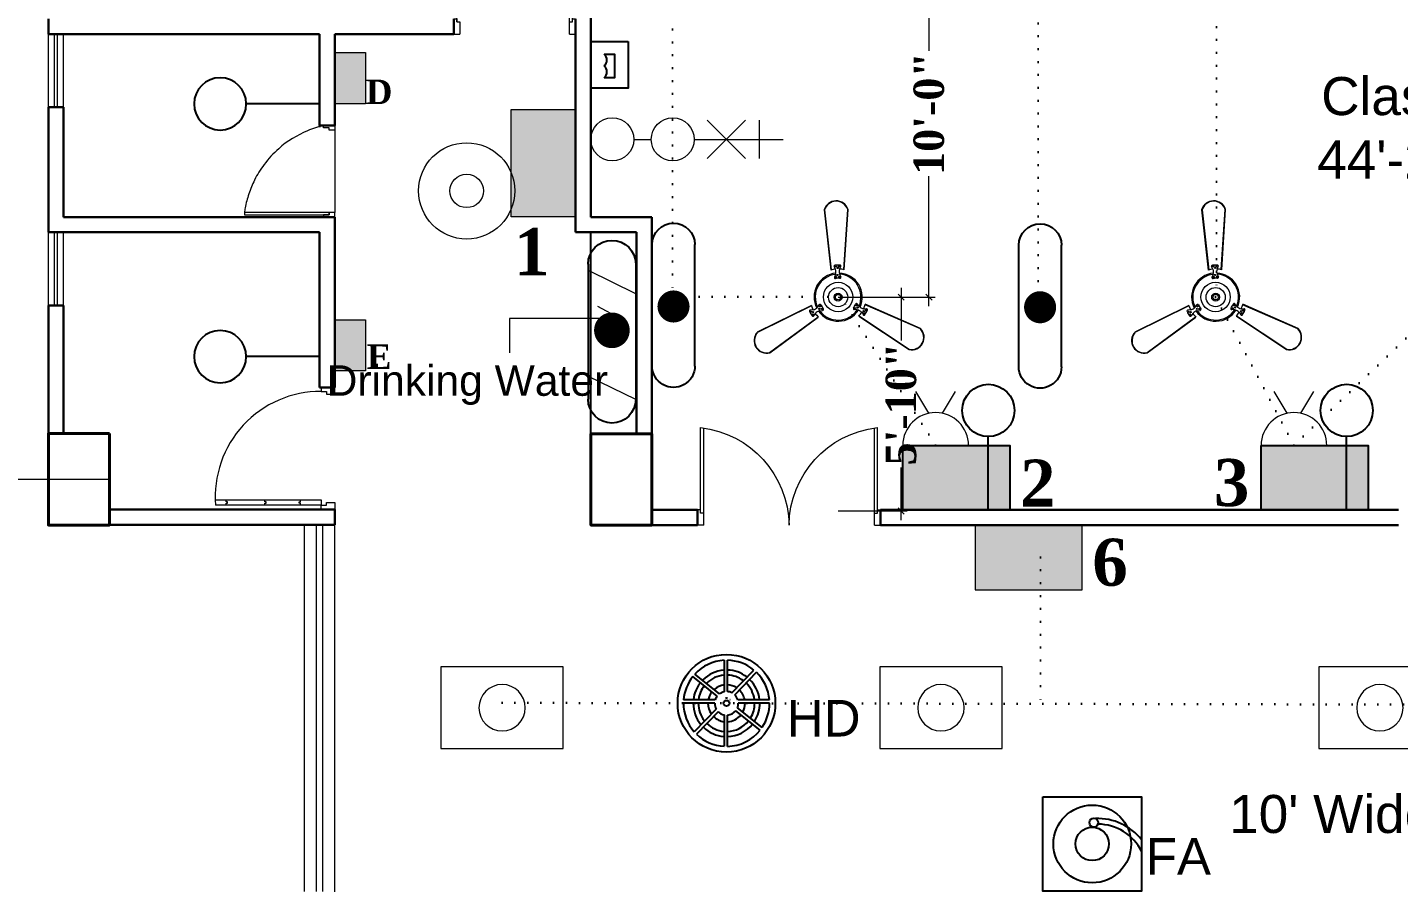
# Model space of a CAD drawing. Header units: inches. Extents: x -12 to 20935469, y -1604 to 24729220.
# Drawn here: x 20824037 to 20824486.9, y 24654410.2 to 24654693.5 of the extents above; entities that cross this region are included whole.
import ezdxf

# ---------------------------------------------------------------- set-up
doc = ezdxf.new("R2010")
doc.units = ezdxf.units.IN
doc.header["$LTSCALE"] = 0.03
doc.header["$MEASUREMENT"] = 0
doc.header["$PDMODE"] = 32
doc.header["$PDSIZE"] = 15
for name, pattern in [('ACAD_ISO02W100', [15, 12, -3]), ('ACAD_ISO08W100', [36, 24, -3, 6, -3]), ('DOT', [0.25, 0, -0.25])]:
    doc.linetypes.add(name, pattern=pattern)
for name, color, linetype, lineweight in [('0-elect.fixture-3 fan', 200, 'Continuous', 20), ('2', 7, 'Continuous', 9), ('CL BOX', 90, 'ACAD_ISO02W100', 0), ('column', 1, 'Continuous', 40), ('Dimiention', 75, 'Continuous', 18), ('Door', 7, 'Continuous', 18), ('E-CF', 4, 'Continuous', 30), ('Grid Line', 252, 'Continuous', 18), ('line', 7, 'Continuous', 9), ('Main Wall', 7, 'Continuous', 30), ('STAIR', 46, 'Continuous', 15), ('wind.', 150, 'Continuous', 20)]:
    doc.layers.add(name, color=color, linetype=linetype, lineweight=lineweight)
for name, color, linetype in [('BL TEXT', 7, 'Continuous'), ('DIM TEXT 2025', 7, 'Continuous'), ('ELECTRICAL FITTINGS', 130, 'Continuous'), ('fire alarm', 10, 'Continuous'), ('FUR', 251, 'Continuous'), ('H', 154, 'Continuous'), ('heat detactor', 8, 'Continuous'), ('QP TEX', 7, 'Continuous'), ('SB TEXT', 215, 'DOT'), ('TEXT', 7, 'Continuous'), ('w', 188, 'DOT')]:
    doc.layers.add(name, color=color, linetype=linetype)
doc.styles.add('2', font='swisscl.ttf')
doc.styles.add('RomanS', font='arial.ttf', dxfattribs={"height": 12})
doc.styles.get("Standard").update_dxf_attribs({"font": 'timesbd.ttf'})
doc.dimstyles.new('Standard 8', dxfattribs={"dimtxt": 7, "dimasz": 2, "dimexe": 2, "dimexo": 2, "dimgap": 2, "dimtad": 0, "dimdec": 0, "dimzin": 3, "dimdsep": 46, "dimlunit": 4, "dimtxsty": 'Standard', "dimblk": 'OBLIQUE', "dimcen": 3, "dimdle": 3, "dimclrd": 256, "dimclre": 256, "dimclrt": 256, "dimadec": 0, "dimazin": 0, "dimtfac": 1, "dimtdec": 0, "dimtix": 1, "dimtofl": 0, "dimtmove": 0, "dimatfit": 0, "dimldrblk": 'OBLIQUE', "dimfxl": 1, "dimtolj": 1, "dimtzin": 0, "dimlwd": -1, "dimlwe": -1, "dimarcsym": 0})

# ---------------------------------------------------------------- blocks, each defined once
blk = doc.blocks.new('A$C36295410')
at = {"layer": 'Door'}
for p, q in [((1, 4), (1, 32)), ((2, 0), (2, 31.98)), ((58, 0), (58, 31.98)), ((59, 4), (59, 32)), ((1, 5), (0, 5)), ((59, 5), (60, 5)), ((2, 4), (1, 4)), ((58, 4), (59, 4)), ((2, 0), (0, 0)), ((58, 0), (60, 0))]:
    blk.add_line(p, q, dxfattribs=at)
for centre, start, end in [((-2.53, -0.34), 0.5906, 83.7783), ((62.53, -0.34), 96.2217, 179.4094)]:
    blk.add_arc(centre, 32.53, start, end, dxfattribs=at)
blk = doc.blocks.new('sssss-flat-876')
at = {"layer": 'Door', "linetype": 'Continuous', "ltscale": 3}
blk.add_line((3666.52, 84027.2), (3666.52, 84055.74), dxfattribs=at)
at = {"layer": 'Door', "linetype": 'Continuous', "ltscale": 3, "extrusion": (-7.21527e-09, -3.35624e-18, 1), "elevation": 0}
for points in [[(3666.52, 84057.2), (3666.52, 84055.74), (3668.35, 84055.74), (3668.35, 84056.47), (3670.18, 84056.47), (3670.18, 84057.2)], [(3668.35, 84055.74), (3696.16, 84055.74), (3696.16, 84056.47), (3668.35, 84056.47)]]:
    blk.add_lwpolyline(points, close=True, dxfattribs=at)
at = {"layer": 'Door', "linetype": 'Continuous', "ltscale": 3, "flags": 128}
blk.add_lwpolyline([(3670.18, 84027.2, 0.04096), (3675.47, 84028.9, 0.082496), (3684.93, 84034.78, 0.052187), (3689.72, 84039.97, 0.043988), (3692.86, 84045.05, 0.036571), (3694.75, 84049.63, 0.034751), (3695.92, 84054.2, 0.011435), (3696.16, 84055.74)], format="xyb", dxfattribs=at)
at = {"layer": 'Door', "linetype": 'Continuous', "ltscale": 3}
blk.add_lwpolyline([(3666.52, 84027.2), (3666.52, 84028.66), (3668.35, 84028.66), (3668.35, 84027.93), (3670.18, 84027.93), (3670.18, 84027.2)], close=True, dxfattribs=at)
blk = doc.blocks.new('Door_45')
at = {"layer": 'Door'}
for p, q in [((1.5, 4.97), (1.5, 43.97)), ((3.5, 44.03), (3.5, 4.97)), ((1.5, 40.03), (2.25, 40.03)), ((2.25, 40.03), (2.25, 39.53)), ((2.25, 39.53), (2.75, 39.53)), ((2.75, 39.53), (2.75, 40.03)), ((2.75, 40.03), (3.5, 40.03)), ((1.5, 25.77), (2.25, 25.77)), ((2.25, 25.77), (2.25, 25.27)), ((2.75, 25.77), (3.5, 25.77)), ((2.75, 25.27), (2.75, 25.77)), ((2.25, 25.27), (2.75, 25.27)), ((1.5, 12.57), (2.25, 12.57)), ((2.25, 12.57), (2.25, 13.07)), ((2.25, 13.07), (2.75, 13.07)), ((2.75, 13.07), (2.75, 12.57)), ((2.75, 12.57), (3.5, 12.57)), ((0, -0.03), (0, 4.97)), ((0, 4.97), (1.5, 4.97)), ((3.5, 4.97), (1.5, 4.97)), ((1.5, 4.97), (1.5, 2.97)), ((1.5, 2.97), (2.5, 2.97)), ((2.5, 2.97), (2.5, -0.03)), ((42.5, 3), (42.5, -0.03)), ((43.5, 3), (42.5, 3)), ((45, 5), (43.5, 5)), ((43.5, 5), (43.5, 3)), ((45, -0.03), (45, 5)), ((2.5, -0.03), (0, -0.03)), ((42.5, -0.03), (45, -0.03))]:
    blk.add_line(p, q, dxfattribs=at)
blk.add_arc((4.66, 5.26), 38.84, 359.6233, 94.6685, dxfattribs=at)
blk = doc.blocks.new('$D40')
at = {"layer": 'Door'}
for p, q in [((1, 4), (1, 42)), ((2, 0), (2, 41.99)), ((1, 5), (0, 5)), ((40, 5), (38.99, 5)), ((39, 5), (39, 4)), ((2, 0), (0, 0)), ((2, 4), (1, 4)), ((39, 4), (38, 4)), ((38, 4), (38, 0)), ((40, 0), (38, 0))]:
    blk.add_line(p, q, dxfattribs=at)
blk.add_arc((1, 4), 38, 0, 90, dxfattribs=at)
blk = doc.blocks.new('bulb')
at = {"layer": 'line', "color": 4, "lineweight": 25, "ltscale": 50}
for p, q in [((20823168.7, 24658803.9), (20823168.7, 24658777.61)), ((20823168.7, 24658790.76), (20823209.88, 24658790.76))]:
    blk.add_line(p, q, dxfattribs=at)
blk.add_circle((20823224.56, 24658790.76), 14.68, dxfattribs=at)
blk = doc.blocks.new('FDDF')
at = {"layer": 'line', "color": 6, "linetype": 'Continuous', "lineweight": 25, "ltscale": 50}
for p, q in [((7351582.6, 3307777.3), (7351582.6, 3307351.8)), ((7351732.3, 3307777.3), (7351732.3, 3307351.8))]:
    blk.add_line(p, q, dxfattribs=at)
at = {"layer": 'line', "color": 6, "linetype": 'Continuous', "lineweight": 40, "ltscale": 50, "const_width": 56.1}
blk.add_lwpolyline([(7351657.4, 3307596.9, 1), (7351657.4, 3307540.8, 1)], format="xyb", close=True, dxfattribs=at)
at = {"layer": 'line', "color": 6, "linetype": 'Continuous', "lineweight": 25, "ltscale": 50}
for centre, start, end in [((7351657.4, 3307777.3), 0, 180), ((7351657.4, 3307351.8), 180, 0)]:
    blk.add_arc(centre, 74.8, start, end, dxfattribs=at)
blk = doc.blocks.new('JJUJUJUKI')
at = {"layer": 'line', "color": 6, "ltscale": 50}
for p, q in [((7363094.9, 3291793.9), (7362945.3, 3291866.9)), ((7363094.9, 3291460.9), (7362945.3, 3291533.9))]:
    blk.add_line(p, q, dxfattribs=at)
at = {"layer": 'line', "color": 5, "xscale": -1, "rotation": 180}
blk.add_blockref('FDDF', (11362.6, 6599218.7), dxfattribs=at)
blk = doc.blocks.new('RTRT')
at = {"layer": 'line', "color": 5}
blk.add_blockref('JJUJUJUKI', (0, 0), dxfattribs=at)
blk = doc.blocks.new('JUJUJUKIII')
at = {"layer": 'H', "ltscale": 50, "true_color": 0x999999, "transparency": 33554556}
h = blk.add_hatch(color=253, dxfattribs=at)
h.dxf.hatch_style = 1
h.paths.add_polyline_path([(7363219.9, 3291034.2), (7363425.7, 3291034.2), (7363425.7, 3291376.7), (7363219.9, 3291376.7)])
at = {"layer": 'Dimiention', "color": 4, "ltscale": 50}
blk.add_lwpolyline([(7363219.9, 3291034.2), (7363425.7, 3291034.2), (7363425.7, 3291376.7), (7363219.9, 3291376.7)], close=True, dxfattribs=at)
blk = doc.blocks.new('E-CF')
at = {"layer": '0-elect.fixture-3 fan', "color": 230, "linetype": 'ByBlock', "lineweight": 13, "ltscale": 5}
for p, q in [((-1.45, 6.53), (-2.38, 20.87)), ((-1.35, 6.55), (-2.29, 20.85)), ((3.24, 20.73), (1.65, 6.48)), ((3.34, 20.73), (1.74, 6.45)), ((-19.63, -7.46), (-6.46, -1.71)), ((-19.57, -7.54), (-6.43, -1.8)), ((6.34, -2.1), (19.2, -8.44)), ((6.37, -2.01), (19.25, -8.36)), ((-4.99, -4.44), (-16.92, -12.4)), ((-4.93, -4.51), (-16.88, -12.49)), ((16.28, -13.26), (4.71, -4.73)), ((16.32, -13.17), (4.78, -4.66))]:
    blk.add_line(p, q, dxfattribs=at)
at = {"layer": '0-elect.fixture-3 fan', "color": 232, "linetype": 'ByBlock', "lineweight": 13, "ltscale": 5}
for p, q in [((-0.33, 6.68), (-0.62, 7.28)), ((-0.29, 7.46), (-0.15, 7.2)), ((-0.02, 6.87), (0.23, 7.01)), ((0.48, 7.43), (0.62, 7.18)), ((0.63, 6.66), (0.96, 7.25)), ((-0.35, 5.43), (-0.66, 4.81)), ((-0.35, 4.97), (-0.22, 4.72)), ((0.04, 5.2), (0.29, 5.33)), ((0.42, 4.9), (0.56, 4.65)), ((0.6, 5.41), (0.87, 4.78)), ((-6.08, -2.77), (-6.75, -2.79)), ((-6.68, -3.29), (-6.53, -3.05)), ((-4.99, -2.18), (-4.57, -1.62)), ((-4.52, -2.55), (-4.76, -2.41)), ((-4.53, -3.01), (-3.84, -2.97)), ((-4.46, -2.08), (-4.31, -1.83)), ((-4.13, -2.78), (-3.98, -2.54)), ((4.38, -3.22), (3.69, -3.14)), ((4.03, -2.81), (3.74, -2.8)), ((4.47, -2.17), (4.18, -2.17)), ((4.47, -2.63), (4.47, -2.91)), ((4.87, -2.41), (4.49, -1.83)), ((5.94, -3.05), (6.61, -3.1)), ((-6.31, -3.97), (-6.16, -3.73)), ((-5.94, -3.44), (-6.18, -3.29)), ((-5.62, -3.61), (-6, -4.17)), ((5.44, -3.87), (5.79, -4.45)), ((6.19, -4.13), (5.9, -4.12)), ((5.95, -3.42), (5.94, -3.7)), ((6.6, -3.47), (6.31, -3.46))]:
    blk.add_line(p, q, dxfattribs=at)
at = {"layer": '0-elect.fixture-3 fan', "color": 5, "lineweight": 13}
blk.add_line((0, 0), (0, 0), dxfattribs=at)
at = {"layer": '0-elect.fixture-3 fan', "color": 230, "linetype": 'ByBlock', "lineweight": 13, "ltscale": 5, "extrusion": (0, 0, -1)}
for centre, major_axis, start_param, end_param in [((0.46, 19.91), (-2.12, 2.12), 5.823867, 8.359631), ((0.46, 19.91), (-2.05, 2.05), 5.830329, 8.353169), ((0, 0), (4.72, 4.72), -1.003222, -0.833722), ((0, 0), (4.72, 4.72), -0.690743, -0.521244), ((0, 0), (-4.05, 4.05), 5.068563, 7.021343), ((0, 0), (-3.85, 3.85), 5.085186, 7.003917), ((0, 0), (-4.05, 4.05), 0.879773, 2.832553), ((0, 0), (-3.85, 3.85), 0.896396, 2.815126), ((0, 0), (-4.72, 4.72), 5.068843, 5.238343), ((0, 0), (4.05, 4.05), 1.403372, 3.356151), ((0, 0), (-3.85, 3.85), 2.990791, 4.909522), ((0, 0), (-4.72, 4.72), 2.66197, 2.831469), ((0, 0), (4.72, 4.72), 3.185569, 3.355068), ((0, 0), (4.72, 4.72), 1.403652, 1.573151), ((-17.47, -9.55), (-2.12, 2.12), 3.729471, 6.265236), ((-17.47, -9.55), (-2.05, 2.05), 3.735934, 6.258773), ((17, -10.35), (-2.12, 2.12), 1.635076, 4.170841), ((17, -10.35), (2.05, 2.05), 0.070743, 2.593582)]:
    blk.add_ellipse(centre, major_axis=major_axis, ratio=1, start_param=start_param, end_param=end_param, dxfattribs=at)
at = {"layer": '0-elect.fixture-3 fan', "color": 232, "linetype": 'ByBlock', "lineweight": 13, "ltscale": 5, "extrusion": (0, 0, -1)}
for centre, major_axis, start_param, end_param in [((-0.41, 7.39), (-0.169, 0.169), 5.038692, 7.013305), ((0, 0), (5.4, 5.4), -0.840677, -0.683789), ((-0.22, 7.33), (0.101, 0.101), 3.926991, 10.210176), ((-2.18, 6.1), (-1.37, 1.37), 2.052913, 2.705807), ((0.11, 6.94), (0.101, 0.101), 3.926991, 10.210176), ((0.55, 7.31), (0.101, 0.101), 3.926991, 10.210176), ((2.58, 5.99), (1.46, 1.46), 3.643048, 4.257264), ((0.75, 7.36), (-0.169, 0.169), 0.887007, 2.86162), ((-0.44, 4.71), (0.169, 0.169), 2.26283, 4.381754), ((-0.28, 4.84), (0.101, 0.101), 3.926991, 10.210176), ((0, 0), (3.17, 3.17), -0.878763, -0.645703), ((0.17, 5.27), (0.101, 0.101), 3.926991, 10.210176), ((0.49, 4.78), (0.101, 0.101), 3.926991, 10.210176), ((0.66, 4.68), (0.169, 0.169), 0.376965, 2.49589), ((-6.75, -3.02), (0.169, 0.169), 3.505001, 5.479614), ((0, 0), (-5.4, 5.4), 4.91891, 5.075797), ((-6.6, -3.17), (0.101, 0.101), 3.926991, 10.210176), ((-6.06, -3.36), (0.101, 0.101), 3.926991, 10.210176), ((-6.47, -0.75), (1.46, 1.46), 1.548653, 2.162869), ((-4.19, -4.93), (-1.37, 1.37), 6.241703, 6.894597), ((-4.64, -2.48), (-0.101, 0.101), 5.497787, 11.780972), ((-4.38, -1.76), (-0.169, 0.169), 6.136552, 8.255476), ((-4.38, -1.96), (-0.101, 0.101), 5.497787, 11.780972), ((-4.05, -2.66), (0.101, 0.101), 3.926991, 10.210176), ((0, 0), (-3.17, 3.17), 4.880824, 5.113884), ((-3.86, -2.73), (0.169, 0.169), 0.168435, 2.287359), ((3.72, -2.9), (0.169, 0.169), 2.471361, 4.590285), ((0, 0), (-3.17, 3.17), 2.786429, 3.019489), ((3.89, -2.81), (0.101, 0.101), 3.926991, 10.210176), ((4.29, -1.97), (-0.169, 0.169), 5.928021, 8.046946), ((4.33, -2.17), (0.101, 0.101), 3.926991, 10.210176), ((4.47, -2.77), (0.101, 0.101), 3.926991, 10.210176), ((3.89, -5.22), (-1.46, 1.46), 1.025054, 1.63927), ((6.36, -1.16), (1.37, 1.37), 2.576511, 3.229406), ((6.6, -3.33), (-0.169, 0.169), 0.849902, 2.824515), ((-6.19, -4.04), (0.169, 0.169), 1.373501, 3.348114), ((-6.24, -3.85), (0.101, 0.101), 3.926991, 10.210176), ((6, -4.32), (-0.169, 0.169), 2.981402, 4.956015), ((5.95, -3.56), (-0.101, 0.101), 5.497787, 11.780972), ((6.05, -4.13), (0.101, 0.101), 3.926991, 10.210176), ((0, 0), (-5.4, 5.4), 2.824515, 2.981402), ((6.45, -3.47), (-0.101, 0.101), 5.497787, 11.780972)]:
    blk.add_ellipse(centre, major_axis=major_axis, ratio=1, start_param=start_param, end_param=end_param, dxfattribs=at)
at = {"layer": '0-elect.fixture-3 fan', "linetype": 'ByBlock', "lineweight": 13, "ltscale": 5, "extrusion": (0, 0, -1)}
blk.add_ellipse((0.01, 0.03), major_axis=(-2.47, 2.47), ratio=1, start_param=5.497787, end_param=11.780972, dxfattribs=at)
at = {"layer": '0-elect.fixture-3 fan', "color": 200, "linetype": 'ByBlock', "lineweight": 13, "ltscale": 5, "extrusion": (0, 0, -1)}
blk.add_ellipse((0, 0), major_axis=(-1.61, 1.61), ratio=1, start_param=5.497787, end_param=11.780972, dxfattribs=at)
at = {"layer": '0-elect.fixture-3 fan', "color": 190, "linetype": 'ByBlock', "lineweight": 13, "ltscale": 5, "extrusion": (0, 0, -1)}
for major_axis, start_param, end_param in [((0.666, 0.666), 3.926991, 10.210176), ((-0.461, 0.461), 5.497787, 11.780972)]:
    blk.add_ellipse((0, 0), major_axis=major_axis, ratio=1, start_param=start_param, end_param=end_param, dxfattribs=at)
blk = doc.blocks.new('_Oblique')
at = {"color": 0, "linetype": 'ByBlock', "lineweight": -2}
blk.add_line((-0.5, -0.5), (0.5, 0.5), dxfattribs=at)
blk = doc.blocks.new('*D300')
at = {"layer": 'Defpoints', "color": 0, "transparency": 16777216}
for p in [(20824302.7, 24654725.55), (20824302.98, 24654605.1), (20824332.79, 24654605.1)]:
    blk.add_point(p, dxfattribs=at)
at = {"layer": 'DIM TEXT 2025', "lineweight": 0, "transparency": 16777216}
for p, q in [((20824332.79, 24654728.55), (20824332.79, 24654685.9)), ((20824302.7, 24654725.55), (20824334.79, 24654725.55)), ((20824332.79, 24654602.1), (20824332.79, 24654644.74)), ((20824302.98, 24654605.1), (20824334.79, 24654605.1))]:
    blk.add_line(p, q, dxfattribs=at)
at = {"layer": 'DIM TEXT 2025', "lineweight": 0, "transparency": 16777216, "xscale": 2, "yscale": 2, "zscale": 2}
for p, rotation in [((20824332.79, 24654725.55), 90), ((20824332.79, 24654605.1), 270)]:
    blk.add_blockref('_Oblique', p, dxfattribs=dict(at, rotation=rotation))
at = {"layer": 'DIM TEXT 2025', "lineweight": 0, "transparency": 16777216, "insert": (20824332.79, 24654665.32), "char_height": 10, "attachment_point": 5, "rotation": 90}
blk.add_mtext('\\A1;10\'-0"', dxfattribs=at)
blk = doc.blocks.new('*D186')
at = {"layer": 'Defpoints', "color": 0, "transparency": 16777216}
for p in [(20824302.98, 24654605.1), (20824302.98, 24654534.98), (20824323.65, 24654534.98)]:
    blk.add_point(p, dxfattribs=at)
at = {"layer": 'DIM TEXT 2025', "lineweight": 0, "transparency": 16777216}
for p, q in [((20824302.98, 24654605.1), (20824325.65, 24654605.1)), ((20824323.65, 24654608.1), (20824323.65, 24654590.85)), ((20824323.65, 24654531.98), (20824323.65, 24654549.22)), ((20824302.98, 24654534.98), (20824325.65, 24654534.98))]:
    blk.add_line(p, q, dxfattribs=at)
at = {"layer": 'DIM TEXT 2025', "lineweight": 0, "transparency": 16777216, "xscale": 2, "yscale": 2, "zscale": 2}
for p, rotation in [((20824323.65, 24654605.1), 90), ((20824323.65, 24654534.98), 270)]:
    blk.add_blockref('_Oblique', p, dxfattribs=dict(at, rotation=rotation))
at = {"layer": 'DIM TEXT 2025', "lineweight": 0, "transparency": 16777216, "insert": (20824323.65, 24654570.04), "char_height": 10, "attachment_point": 5, "rotation": 90}
blk.add_mtext('\\A1;5\'-10"', dxfattribs=at)
blk = doc.blocks.new('fgftrfteter')
at = {"layer": 'Dimiention', "color": 4, "ltscale": 50}
for p, q in [((4580894.6, 2288122.5), (4580807.5, 2288269.4)), ((4580988.8, 2288122.5), (4581075.8, 2288269.4)), ((4580719.7, 2287905.6), (4581163.6, 2287905.6))]:
    blk.add_line(p, q, dxfattribs=at)
blk.add_arc((4580941.7, 2287905.6), 221.9, 0, 180, dxfattribs=at)
blk = doc.blocks.new('2PIN')
at = {"layer": 'H', "true_color": 0x000000, "transparency": 33554567}
h = blk.add_hatch(color=18, dxfattribs=at)
h.dxf.hatch_style = 1
h.paths.add_polyline_path([(20823026.99, 24658981.16), (20822972.29, 24658981.16), (20822972.29, 24658948.3), (20823026.99, 24658948.3)])
blk.add_lwpolyline([(20822972.29, 24658981.16), (20823026.99, 24658981.16), (20823026.99, 24658948.3), (20822972.29, 24658948.3)], close=True)
at = {"layer": '2', "color": 6, "lineweight": 25, "transparency": 33554648, "xscale": 0.07559514081214198, "yscale": 0.07559514081214198, "zscale": 0.07559514081214198}
blk.add_blockref('fgftrfteter', (20476692.14, 24486026.62), dxfattribs=at)
blk = doc.blocks.new('GGGFGFG')
at = {"layer": 'line', "color": 4, "ltscale": 50}
for p, q in [((7356688.2, 3293208.1), (7357003, 3293208.1)), ((7356688.2, 3292998.4), (7356688.2, 3293208.1)), ((7357003, 3293208.1), (7357003, 3292998.4)), ((7357003, 3292998.4), (7356688.2, 3292998.4))]:
    blk.add_line(p, q, dxfattribs=at)
blk.add_circle((7356845.6, 3293103.2), 59.6, dxfattribs=at)
blk = doc.blocks.new('ethernet port')
at = {"layer": 'ELECTRICAL FITTINGS'}
blk.add_lwpolyline([(-5056.1, -4355.3), (-4966.7, -4355.3), (-4966.7, -4426.7), (-5056.1, -4426.7)], close=True, dxfattribs=at)
blk.add_lwpolyline([(-5032, -4401.1), (-5032, -4381.4), (-4986.9, -4381.4), (-4986.9, -4401.1)], dxfattribs=at)
for centre in [(-5020.7, -4410.9), (-4998.2, -4410.9)]:
    blk.add_arc(centre, 15, 41.1385, 138.8615, dxfattribs=at)
blk = doc.blocks.new('GYTT')
at = {"layer": 'line', "color": 4, "ltscale": 50}
for radius in [19.73, 6.87]:
    blk.add_circle((20859470.76, -1441350.36), radius, dxfattribs=at)
blk = doc.blocks.new('gy')
at = {"layer": 'Dimiention', "color": 18, "ltscale": 50, "true_color": 0x000000}
for p, q in [((3543686.26, 5183217.13), (3543686.26, 5183211.14)), ((3543688.4, 5183217.13), (3543694.39, 5183211.14)), ((3543694.39, 5183217.13), (3543688.4, 5183211.14)), ((3543696.38, 5183214.14), (3543682.58, 5183214.14)), ((3543705.77, 5183214.14), (3543703.06, 5183214.14))]:
    blk.add_line(p, q, dxfattribs=at)
for centre in [(3543699.72, 5183214.14), (3543709.11, 5183214.14)]:
    blk.add_circle(centre, 3.34, dxfattribs=at)
blk = doc.blocks.new('GRID')
at = {"layer": 'Grid Line', "color": 252, "linetype": 'ACAD_ISO08W100', "lineweight": 9, "ltscale": 80, "true_color": 0x939598}
blk.add_line((20820154.14, 24639011.47), (20819943.28, 24639011.47), dxfattribs=at)
blk = doc.blocks.new('fire alrm')
at = {"layer": 'fire alarm'}
blk.add_lwpolyline([(20824372.37, 24663295.02), (20824404.8, 24663295.02), (20824404.8, 24663264.04), (20824372.37, 24663264.04)], close=True, dxfattribs=at)
at = {"layer": 'fire alarm', "ltscale": 50}
for centre, radius in [((20824388.59, 24663279.53), 12.75), ((20824388.58, 24663279.53), 5.49)]:
    blk.add_circle(centre, radius, dxfattribs=at)
at = {"layer": 'fire alarm'}
blk.add_circle((20824389.11, 24663286.53), 1.46, dxfattribs=at)
for centre, radius, start, end in [((20824390.38, 24663269.56), 18.31, 38.0837, 92.1028), ((20824390.4, 24663269.89), 16.11, 26.6159, 89.7)]:
    blk.add_arc(centre, radius, start, end, dxfattribs=at)
at = {"insert": (20824406.14, 24663281.42), "char_height": 12, "attachment_point": 1, "style": 'RomanS'}
blk.add_mtext_dynamic_manual_height_columns('FA', width=21.6697, gutter_width=60, heights=[0], dxfattribs=at)
blk = doc.blocks.new('heat detaCTOR')
for p, q in [((20826806.99, 24664335.71), (20826806.99, 24664325.41)), ((20826808.1, 24664325.48), (20826808.1, 24664335.73)), ((20826805.53, 24664324.77), (20826797.4, 24664331.19)), ((20826809.56, 24664325.06), (20826816.75, 24664332.51)), ((20826810.46, 24664324.4), (20826817.58, 24664331.78)), ((20826804.72, 24664323.99), (20826796.69, 24664330.35)), ((20826803.91, 24664321.62), (20826793.66, 24664321.62)), ((20826804.07, 24664322.73), (20826793.7, 24664322.73)), ((20826821.85, 24664322.73), (20826811.48, 24664322.73)), ((20826821.9, 24664321.62), (20826811.65, 24664321.62)), ((20826804.41, 24664319.72), (20826797.2, 24664312.27)), ((20826805.09, 24664318.84), (20826797.97, 24664311.46)), ((20826806.99, 24664317.83), (20826806.99, 24664307.52)), ((20826808.1, 24664307.5), (20826808.1, 24664317.77)), ((20826818.83, 24664312.83), (20826810.79, 24664319.19)), ((20826819.48, 24664313.72), (20826811.36, 24664320.16))]:
    blk.add_line(p, q)
at = {"layer": 'heat detactor'}
for radius in [16.02, 0.961]:
    blk.add_circle((20826807.78, 24664321.62), radius, dxfattribs=at)
at = {"layer": 'heat detactor', "ltscale": 50}
for radius, start, end in [(14.12, 93.1805, 137.2895), (14.12, 50.5228, 88.685), (9.26, 95.4082, 134.2403), (9.26, 53.6686, 87.7533), (14.12, 4.5205, 46.0244), (14.12, 141.7875, 175.4795), (9.26, 141.9072, 172.3309), (6.08, 97.3867, 131.5175), (6.08, 56.4828, 86.9346), (6.08, 10.4886, 45.9945), (9.26, 7.6691, 45.9996), (14.12, 179.9779, 221.5042), (9.26, 180, 218.3584), (6.08, 180, 215.5442), (6.08, 142.0004, 169.5114), (3.87, 180, 209.4431), (3.87, 142.2004, 163.3657), (3.87, 101.6639, 125.5893), (1.65, 78.6551, 101.3184), (3.87, 62.6166, 85.1763), (1.65, 42.0404, 45.9436), (3.87, 16.6343, 45.9836), (3.87, 337.7128, 0), (6.08, 331.7846, 0), (9.26, 329.0619, 0), (14.12, 326.0126, 0.0221), (6.08, 226.0325, 262.6133), (3.87, 226.0434, 258.3361), (3.87, 274.8237, 321.1017), (6.08, 273.0654, 321.3017), (9.26, 226.0274, 264.5918), (14.12, 271.315, 321.5146), (9.26, 272.2467, 321.395), (14.12, 226.0026, 266.8195)]:
    blk.add_arc((20826807.78, 24664321.62), radius, start, end, dxfattribs=at)
at = {"layer": 'heat detactor'}
for start, end in [(94.5899, 135.3638), (52.5077, 88.0926), (141.8685, 173.4939), (6.5061, 46.0017), (180, 219.5193), (327.9383, 0), (226.0253, 265.4101), (271.9074, 321.4336)]:
    blk.add_arc((20826807.78, 24664321.62), 10.91, start, end, dxfattribs=at)
at = {"insert": (20826827.55, 24664322.73), "char_height": 12, "attachment_point": 1, "style": 'RomanS'}
blk.add_mtext_dynamic_manual_height_columns('HD', width=23.193, gutter_width=60, heights=[0], dxfattribs=at)

msp = doc.modelspace()

# ---------------------------------------------------------------- linework, layer by layer
for p, q in [((20824221.85, 24654560.31), (20824221.85, 24654626.35)), ((20824132.85, 24654535.51), (20824137.85, 24654535.51))]:
    msp.add_line(p, q)
at = {"layer": 'column', "lineweight": 40, "ltscale": 20}
for points in [[(20824063.88, 24654560.34), (20824043.88, 24654560.34), (20824043.88, 24654530.34), (20824063.88, 24654530.34)], [(20824241.85, 24654560.31), (20824221.85, 24654560.31), (20824221.85, 24654530.34), (20824241.85, 24654530.34)]]:
    msp.add_lwpolyline(points, close=True, dxfattribs=at)
at = {"layer": 'Main Wall', "lineweight": 30}
for p, q in [((20824221.85, 24654631.35), (20824221.85, 24654749.24)), ((20824043.88, 24654691.35), (20824043.88, 24654696.35)), ((20824176.85, 24654691.35), (20824176.85, 24654696.35)), ((20824216.85, 24654626.35), (20824216.85, 24654696.35)), ((20824132.85, 24654691.35), (20824043.88, 24654691.35)), ((20824132.85, 24654661.35), (20824132.85, 24654691.35)), ((20824137.85, 24654661.35), (20824137.85, 24654691.35)), ((20824176.85, 24654691.35), (20824137.85, 24654691.35)), ((20824048.88, 24654667.35), (20824043.88, 24654667.35)), ((20824043.88, 24654626.35), (20824043.88, 24654667.35)), ((20824048.88, 24654667.35), (20824048.88, 24654631.35)), ((20824137.85, 24654661.35), (20824132.85, 24654661.35)), ((20824137.85, 24654631.35), (20824048.88, 24654631.35)), ((20824137.85, 24654575.51), (20824137.85, 24654631.35)), ((20824221.85, 24654631.35), (20824241.85, 24654631.35)), ((20824241.85, 24654560.33), (20824241.85, 24654631.35)), ((20824132.85, 24654626.35), (20824043.88, 24654626.35)), ((20824132.85, 24654575.51), (20824132.85, 24654626.35)), ((20824216.85, 24654626.35), (20824236.85, 24654626.35)), ((20824236.85, 24654560.33), (20824236.85, 24654626.35)), ((20824043.88, 24654560.33), (20824043.88, 24654602.35)), ((20824048.88, 24654602.35), (20824043.88, 24654602.35)), ((20824048.88, 24654602.35), (20824048.88, 24654560.33)), ((20824137.85, 24654575.51), (20824132.85, 24654575.51)), ((20824137.85, 24654535.51), (20824063.88, 24654535.51)), ((20824137.85, 24654535.51), (20824137.85, 24654530.49)), ((20824241.87, 24654535.31), (20824256.87, 24654535.31)), ((20824256.87, 24654535.31), (20824256.87, 24654530.31)), ((20824486.88, 24654535.32), (20824316.87, 24654535.32)), ((20824316.87, 24654535.32), (20824316.87, 24654530.32)), ((20824137.85, 24654530.49), (20824063.88, 24654530.49)), ((20824256.87, 24654530.31), (20824241.87, 24654530.31)), ((20824486.88, 24654530.32), (20824316.87, 24654530.32))]:
    msp.add_line(p, q, dxfattribs=at)
at = {"layer": 'STAIR', "color": 253, "lineweight": 5}
for p, q in [((20824231.45, 24654598.05), (20824224.15, 24654602.08)), ((20824231.45, 24654598.05), (20824195.21, 24654598.05)), ((20824195.21, 24654598.05), (20824195.21, 24654586.8)), ((20824231.45, 24654598.05), (20824224.15, 24654594.01))]:
    msp.add_line(p, q, dxfattribs=at)
at = {"layer": 'w', "linetype": 'DOT', "lineweight": 30, "ltscale": 550, "transparency": 33554661}
for p, q in [((20824248.61, 24654844.94), (20824248.61, 24654604.3)), ((20824427.12, 24654845.74), (20824427.12, 24654605.1)), ((20824368.61, 24654842.74), (20824368.61, 24654602.1)), ((20824303.88, 24654605.21), (20824248.98, 24654605.21)), ((20824426.84, 24654605.1), (20824452.49, 24654556.47)), ((20824334.97, 24654556.47), (20824305.21, 24654602.88)), ((20824452.53, 24654556.47), (20824501.08, 24654602.85)), ((20824369.42, 24654519.77), (20824369.33, 24654471.74)), ((20824192.73, 24654472.07), (20825039.82, 24654470.47))]:
    msp.add_line(p, q, dxfattribs=at)
at = {"layer": 'wind.', "lineweight": 5}
for p, q in [((20824043.88, 24654667.35), (20824043.88, 24654691.35)), ((20824045.88, 24654667.35), (20824045.88, 24654691.35)), ((20824046.88, 24654667.35), (20824046.88, 24654691.35)), ((20824048.88, 24654667.35), (20824048.88, 24654691.35)), ((20824043.88, 24654602.35), (20824043.88, 24654626.35)), ((20824045.88, 24654602.35), (20824045.88, 24654626.35)), ((20824046.88, 24654602.35), (20824046.88, 24654626.35)), ((20824048.88, 24654602.35), (20824048.88, 24654626.35)), ((20824127.87, 24654410.25), (20824127.87, 24654530.43)), ((20824131.87, 24654410.25), (20824131.87, 24654530.43)), ((20824133.87, 24654410.25), (20824133.87, 24654530.43)), ((20824137.87, 24654410.25), (20824137.87, 24654530.43)), ((20824137.87, 24654410.12), (20824137.87, 24654530.43))]:
    msp.add_line(p, q, dxfattribs=at)

# ---------------------------------------------------------------- block references
msp.add_blockref('GRID', (3909.6, 15533.86))
at = {"xscale": -0.5837749611745884, "yscale": 0.5837749611745884, "zscale": 0.5837749611745884}
for p in [(32980177.35, 10259483.84), (32980177.35, 10259400.98)]:
    msp.add_blockref('bulb', p, dxfattribs=at)
for name, p, xscale, yscale, zscale, rotation in [('2PIN', (7422996.61, 8810424.27), 0.6429687876420657, 0.6429687876420657, 0.6429687876420657, 359.9537053968672), ('bulb', (35191880.83, 12465815.99), 0.5837749611745884, 0.5837749611745884, 0.5837749611745884, 89.8698224567754), ('2PIN', (7423114.17, 8810424.27), 0.6429687876420657, 0.6429687876420657, 0.6429687876420657, 359.9537053968672), ('bulb', (35191998.39, 12465815.99), 0.5837749611745884, 0.5837749611745884, 0.5837749611745884, 89.8698224567754)]:
    msp.add_blockref(name, p, dxfattribs=dict(xscale=xscale, yscale=yscale, zscale=zscale, rotation=rotation))
at = {"layer": 'BL TEXT', "xscale": 0.1718153874953252, "yscale": 0.1718153874953252, "zscale": 0.1718153874953252, "rotation": 269.999864243838}
msp.add_blockref('ethernet port', (20824982.42, 24653820.21), dxfattribs=at)
at = {"layer": 'CL BOX', "color": 5, "transparency": 33554457, "xscale": -0.127552882082143, "yscale": 0.127552882082143, "zscale": 0.127552882082143, "rotation": 359.9998993550784}
for p in [(21762578.85, 24234424.03), (21762722.85, 24234424.03), (21762866.85, 24234424.03)]:
    msp.add_blockref('GGGFGFG', p, dxfattribs=at)
at = {"layer": 'Dimiention', "xscale": 2.112111447955701, "yscale": 2.112111447955701, "zscale": 2.112111447955701, "rotation": 180}
msp.add_blockref('gy', (28308937.48, 35602182.74), dxfattribs=at)
at = {"layer": 'Door', "xscale": -1}
msp.add_blockref('$D40', (20824216.85, 24654691.35), dxfattribs=at)
at = {"layer": 'Door', "ltscale": 20, "rotation": 180}
msp.add_blockref('sssss-flat-876', (20827804.37, 24738688.55), dxfattribs=at)
at = {"layer": 'Door', "color": 250, "ltscale": 20, "xscale": 0.8888888888759539, "yscale": 0.8888888888759539, "zscale": 0.8888888888759539, "rotation": 90.00000000000001}
msp.add_blockref('Door_45', (20824137.82, 24654535.51), dxfattribs=at)
at = {"layer": 'E-CF', "xscale": -1.378879578969062, "yscale": 1.378879578969062, "zscale": 1.378879578969062}
for p in [(20824302.98, 24654605.1), (20824426.84, 24654605.1)]:
    msp.add_blockref('E-CF', p, dxfattribs=at)
at = {"layer": 'FUR', "xscale": -1}
msp.add_blockref('A$C36295410', (20824316.87, 24654530.31), dxfattribs=at)
at = {"layer": 'heat detactor'}
msp.add_blockref('heat detaCTOR', (-2541.42, -9849.69), dxfattribs=at)
at = {"layer": 'line', "color": 5}
for name, p, xscale, yscale, zscale, rotation in [('JUJUJUKIII', (21185441.26, 24493186.37), -0.04906729999451974, 0.04906729999451974, 0.04906729999451974, 359.9999999827058), ('FDDF', (20135423.18, 24964510.21), -0.09369666655797602, 0.09369666655797602, 0.09369666655797602, 179.9999999896241), ('FDDF', (20135543.46, 24964509.96), -0.09369666655797602, 0.09369666655797602, 0.09369666655797602, 179.9999999896241), ('RTRT', (21591247.36, 24997491.1), 0.1041717382837106, 0.1041717382837106, 0.1041717382837106, 180), ('JUJUJUKIII', (21185441.26, 24493098.72), -0.04906729999451974, 0.04906729999451974, 0.04906729999451974, 359.9999999827058), ('JUJUJUKIII', (20486414.42, 25410608.29), 0.1026830631760966, 0.1026830631760966, 0.1026830631760966, 270)]:
    msp.add_blockref(name, p, dxfattribs=dict(at, xscale=xscale, yscale=yscale, zscale=zscale, rotation=rotation))
for name, p, xscale, yscale, zscale in [('JUJUJUKIII', (21580294.82, 24316697.98), -0.1026830631760966, 0.1026830631760966, 0.1026830631760966), ('GYTT', (4136604.49, 25807720.22), 0.8000000007450581, 0.8000000007450581, 0.8000000007450581)]:
    msp.add_blockref(name, p, dxfattribs=dict(at, xscale=xscale, yscale=yscale, zscale=zscale))
at = {"layer": 'QP TEX'}
msp.add_blockref('fire alrm', (-2.24, -8853.71), dxfattribs=at)

# ---------------------------------------------------------------- texts
at = {"layer": 'SB TEXT', "width": 227.4581, "attachment_point": 8, "rotation": 0}
for s, insert, char_height in [('\\A1;D', (20824152.39, 24654668.39), 8), ('\\A1;1', (20824202.48, 24654612.29), 15.435), ('\\A1;E', (20824152.39, 24654581.58), 8), ('2', (20824368.48, 24654536.38), 15.44), ('3', (20824432.08, 24654536.38), 15.44), ('6', (20824392.2, 24654510.25), 15.44)]:
    msp.add_mtext(s, dxfattribs=dict(at, insert=insert, char_height=char_height))
at = {"layer": 'TEXT', "color": 30, "lineweight": 5, "ltscale": 20, "attachment_point": 2, "style": '2'}
for s, width, gutter_width, insert, char_height in [('\\pxsm1;{\\fArial|b0|i0|c0|p34;\\C0;Class Room\\P44\'-2"x31\'-3"}', 230.7646, 0.5, (20824508.93, 24654677.26), 12.4758), ('\\pxsm1;{\\fArial|b0|i0|c0|p34;\\C0;Drinking Water }', 88.5626, 0.282, (20824181.36, 24654582.75), 10), ('\\pxsm1;{\\fArial|b0|i0|c0|p34;\\C0;Drinking Water }', 88.5626, 0.282, (20824181.36, 24654582.75), 10), ("\\pxsm1,qc;{\\fArial|b0|i0|c0|p34;\\C0;10' Wide Corridor}", 227.8899, 0.75, (20824498.8, 24654441.88), 12.4758)]:
    msp.add_mtext_dynamic_manual_height_columns(s, width=width, gutter_width=gutter_width, heights=[0], dxfattribs=dict(at, insert=insert, char_height=char_height))

# ---------------------------------------------------------------- dimensions: what is measured, and where the dimension line sits
at = {"layer": 'DIM TEXT 2025', "lineweight": 0}
for base, p1, p2, picture, middle in [((20824332.79, 24654605.1), (20824302.7, 24654725.55), (20824302.98, 24654605.1), '*D300', (20824332.79, 24654665.32)), ((20824323.65, 24654534.98), (20824302.98, 24654605.1), (20824302.98, 24654534.98), '*D186', (20824323.65, 24654570.04))]:
    dim = msp.add_linear_dim(base=base, p1=p1, p2=p2, angle=90, dimstyle='Standard 8', override={"dimtxt": 10, "dimexo": 0, "dimlwd": 0, "dimlwe": 0}, dxfattribs=at)
    dim.commit()
    dim.dimension.update_dxf_attribs({"geometry": picture, "text_midpoint": middle})

doc.saveas('drawing.dxf')
